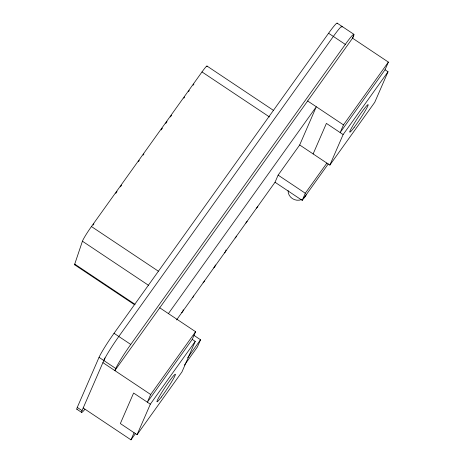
<?xml version="1.0" encoding="UTF-8"?>
<svg xmlns="http://www.w3.org/2000/svg" width="463" height="463" viewBox="0 0 463 463"><rect width="100%" height="100%" fill="white"/><g stroke="black" fill="none" stroke-linecap="round" stroke-linejoin="round"><path stroke-width="0.69" d="M75.07 264.668A16.471 1.262 -56.3 0 1 74.728 264.107L82.426 241.211A12.692 0.972 -56.3 0 1 91.442 226.546L201.995 71.939A12.796 0.978 -56.3 0 1 206.99 66.493M353.807 35.2L352.546 38.186L114.853 370.597L115.767 368.496A21.605 1.649 -56.3 0 1 130.757 344.443L345.305 44.402A21.605 1.649 -56.3 0 1 353.807 35.2L352.546 38.186L388.382 62.094L385.042 69.774L340.143 132.568L343.482 124.883L388.382 62.094M77.101 409.199A21.605 1.649 -56.3 0 1 77.257 407.434L99.041 357.343A21.605 1.649 -56.3 0 1 114.037 333.291L328.58 33.243A21.605 1.649 -56.3 0 1 337.226 23.445M77.257 407.434L82.038 410.623L104.962 357.905M83.19 407.972L130.977 439.85L134.073 432.714M195.589 331.711L150.689 394.505L147.35 402.185L192.249 339.396L195.589 331.711L159.752 307.802M150.336 404.182L133.61 393.023L120.339 423.552L137.06 434.711L150.336 404.182L195.236 341.387L192.249 339.396M195.236 341.387L181.965 371.916L137.06 434.711M194.038 335.432L200.537 339.767L197.435 346.903L184.396 365.139M176.571 319.945L275.028 182.254L278.13 175.124L299.688 144.965L316.304 106.756L168.416 313.578M313.133 153.93L326.403 123.401L343.129 134.559L329.853 165.088L299.688 144.965M275.028 182.254L302.206 200.386L305.302 193.25L326.866 163.098M385.042 69.774L388.029 71.771L374.752 102.294L329.853 165.088M93.08 225.076L93.925 223.901M115.767 193.349L117.029 191.584M120.392 186.884L121.653 185.125M138.454 161.622L139.294 160.447M143.079 155.157L143.918 153.982M161.141 129.895L162.403 128.135M165.76 123.43L167.021 121.671M170.384 116.971L171.646 115.206M183.828 98.168L184.668 96.993M188.447 91.709L189.286 90.534M193.071 85.244L193.91 84.069M343.129 134.559L388.029 71.771M187.683 357.743L200.537 339.767M130.977 439.85L135.601 433.38M302.206 200.386L328.284 163.914M337.162 23.15L353.888 34.308M328.58 33.243L345.305 44.402M307.646 100.975L343.482 124.883M206.973 66.03L273.274 110.258M201.995 71.939L269.489 116.965M278.13 175.124L305.302 193.25M91.442 226.546L158.34 271.173M82.426 241.211L148.721 285.445M74.728 264.107L135.057 304.347M74.636 264.778L134.368 304.625M114.037 333.291L130.757 344.443M99.041 357.343L115.767 368.496M102.908 362.627L150.689 394.505M76.829 409.217L81.61 412.4M341.862 27.23A21.605 1.649 -56.3 0 0 333.36 36.432L118.812 336.479A21.605 1.649 -56.3 0 0 103.822 360.527M306.141 194.744A9.364 8.594 23.5 0 1 303.543 198.372M301.558 199.547A9.364 8.594 23.5 0 1 288.113 190.577M257.81 206.266A4.682 4.294 23.5 0 1 256.508 208.084M183.232 309.764A4.682 4.294 23.5 0 1 181.716 312.681M193.696 295.926A4.682 4.294 23.5 0 1 192.4 297.738M204.386 280.983A4.682 4.294 23.5 0 1 203.083 282.795M247.12 221.21A4.682 4.294 23.5 0 1 245.824 223.027M236.437 236.153A4.682 4.294 23.5 0 1 235.14 237.97M225.973 249.991A4.682 4.294 23.5 0 1 224.457 252.908M215.283 264.934A4.682 4.294 23.5 0 1 213.773 267.851M84.862 409.344A21.605 1.649 -56.3 0 1 82.038 410.623M161.321 397.086A16.564 1.267 -56.3 0 0 175.396 374.503A16.564 1.267 -56.3 0 0 161.732 392.555A16.564 1.267 -56.3 0 0 161.321 397.086M354.114 127.464A16.564 1.267 -56.3 0 0 368.189 104.881A16.564 1.267 -56.3 0 0 354.525 122.938A16.564 1.267 -56.3 0 0 354.114 127.464"/></g></svg>
